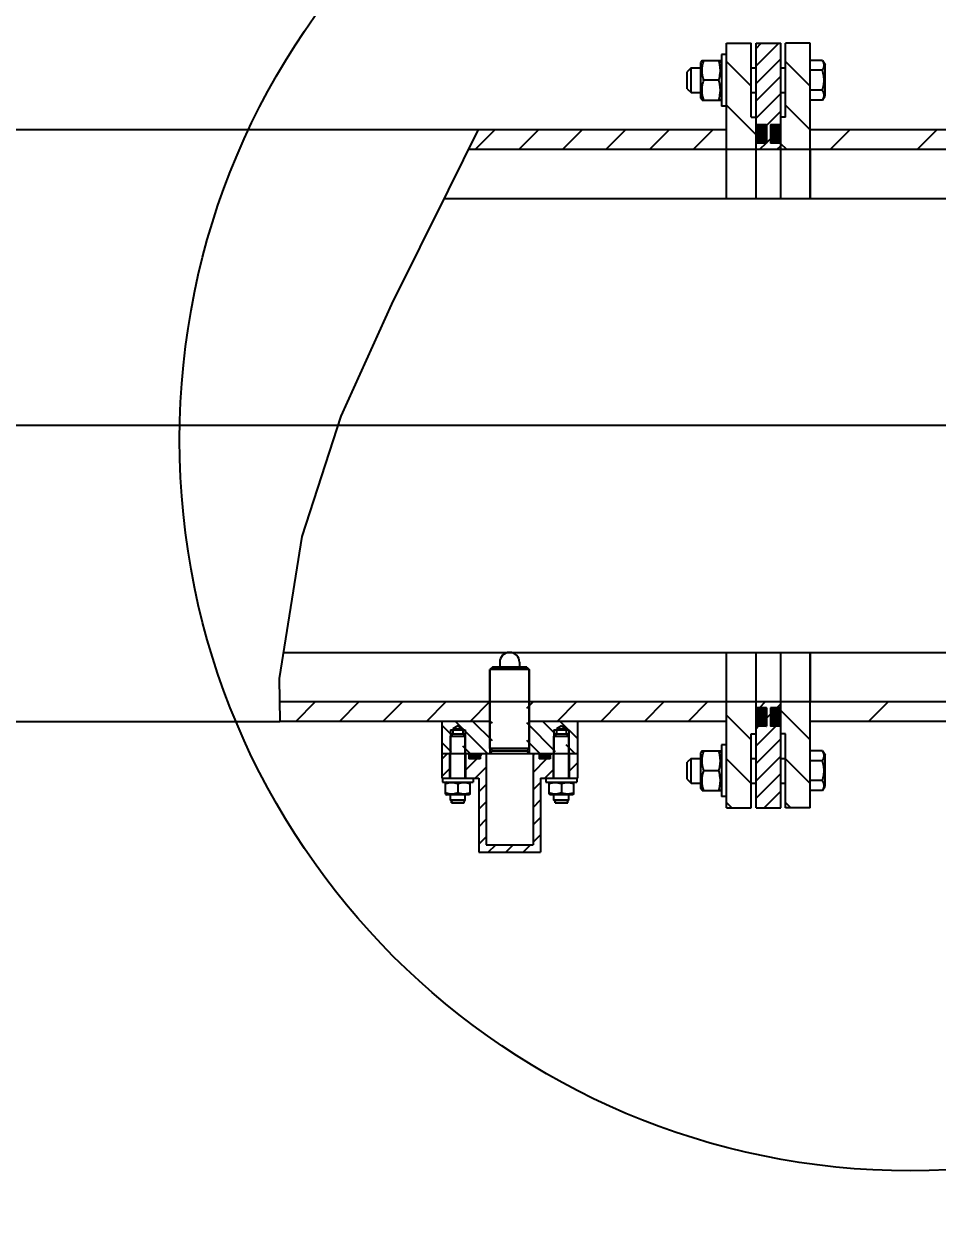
# Model space of a CAD drawing. Header units: millimetres. Extents: x 0 to 1189, y 0 to 841.
# Drawn here: x 174.16 to 188.99, y 686.15 to 705.7 of the extents above; entities that cross this region are included whole.
import ezdxf

# ---------------------------------------------------------------- set-up
doc = ezdxf.new("R2010")
doc.units = ezdxf.units.MM
doc.header["$LTSCALE"] = 65.395
doc.linetypes.add('CENTER', pattern=[0.6, 0.375, -0.075, 0.075, -0.075])
doc.layers.get('0').update_dxf_attribs({"linetype": 'CONTINUOUS'})
for name, color, linetype in [('ALL_AXIS', 7, 'CONTINUOUS'), ('ALL_CHAMFER', 7, 'CONTINUOUS'), ('ALL_DIMENSIONS', 7, 'CONTINUOUS'), ('ALL_ROUND', 7, 'CONTINUOUS')]:
    doc.layers.add(name, color=color, linetype=linetype)
doc.styles.get("Standard").update_dxf_attribs({"font": 'txt', "width": 0.7})
doc.dimstyles.new('DIMSTYLE_2', dxfattribs={"dimtxt": 3.5, "dimasz": 3, "dimexe": 0.18, "dimexo": 0.0625, "dimgap": 0.09, "dimtad": 1, "dimlfac": 25, "dimdsep": 46, "dimtxsty": 'STANDARD', "dimblk": '_FILLED', "dimblk1": '_FILLED', "dimblk2": '_FILLED', "dimcen": 0.09, "dimadec": 0, "dimazin": 0, "dimtp": 2, "dimtm": 2, "dimtfac": 1, "dimtofl": 0, "dimtmove": 0, "dimatfit": 3, "dimldrblk": '_FILLED', "dimfxl": 1, "dimtolj": 1, "dimarcsym": 0})

# ---------------------------------------------------------------- blocks, each defined once
blk = doc.blocks.new('_FILLED')
at = {"color": 0, "linetype": 'BYBLOCK'}
blk.add_solid([(0, 0), (-1, 0.1667), (-1, -0.1667)], dxfattribs=at)
blk = doc.blocks.new('*D1')
at = {"layer": 'ALL_DIMENSIONS', "color": 2, "linetype": 'CONTINUOUS'}
for p, q in [((111.762, 705.039), (111.762, 735.427)), ((976.89, 705.039), (976.89, 735.427)), ((111.762, 733.427), (544.326, 733.427)), ((976.89, 733.427), (544.326, 733.427))]:
    blk.add_line(p, q, dxfattribs=at)
at = {"layer": 'ALL_DIMENSIONS', "color": 2, "linetype": 'CONTINUOUS', "xscale": 3, "yscale": 3, "zscale": 3, "rotation": 180}
blk.add_blockref('_FILLED', (111.762, 733.427), dxfattribs=at)
at = {"layer": 'ALL_DIMENSIONS', "color": 2, "linetype": 'CONTINUOUS', "xscale": 3, "yscale": 3, "zscale": 3}
blk.add_blockref('_FILLED', (976.89, 733.427), dxfattribs=at)
blk = doc.blocks.new('*D3')
at = {"layer": 'ALL_DIMENSIONS', "color": 2, "linetype": 'CONTINUOUS'}
for p, q in [((132.402, 666.841), (132.402, 725.427)), ((292.402, 694.115), (292.402, 725.427)), ((132.402, 723.427), (212.402, 723.427)), ((292.402, 723.427), (212.402, 723.427))]:
    blk.add_line(p, q, dxfattribs=at)
at = {"layer": 'ALL_DIMENSIONS', "color": 2, "linetype": 'CONTINUOUS', "xscale": 3, "yscale": 3, "zscale": 3, "rotation": 180}
blk.add_blockref('_FILLED', (132.402, 723.427), dxfattribs=at)
at = {"layer": 'ALL_DIMENSIONS', "color": 2, "linetype": 'CONTINUOUS', "xscale": 3, "yscale": 3, "zscale": 3}
blk.add_blockref('_FILLED', (292.402, 723.427), dxfattribs=at)
blk = doc.blocks.new('*D4')
at = {"layer": 'ALL_DIMENSIONS', "color": 2, "linetype": 'CONTINUOUS'}
for p, q in [((132.402, 666.841), (132.402, 730.427)), ((452.402, 694.115), (452.402, 730.427)), ((132.402, 728.427), (292.402, 728.427)), ((452.402, 728.427), (292.402, 728.427))]:
    blk.add_line(p, q, dxfattribs=at)
at = {"layer": 'ALL_DIMENSIONS', "color": 2, "linetype": 'CONTINUOUS', "xscale": 3, "yscale": 3, "zscale": 3, "rotation": 180}
blk.add_blockref('_FILLED', (132.402, 728.427), dxfattribs=at)
at = {"layer": 'ALL_DIMENSIONS', "color": 2, "linetype": 'CONTINUOUS', "xscale": 3, "yscale": 3, "zscale": 3}
blk.add_blockref('_FILLED', (452.402, 728.427), dxfattribs=at)

msp = doc.modelspace()

# ---------------------------------------------------------------- linework, layer by layer
at = {"color": 7, "linetype": 'CONTINUOUS'}
for p, q in [((185.56175857, 702.86712965), (185.56175857, 705.38712965)), ((185.56175857, 705.38712965), (185.96175857, 705.38712965)), ((185.96175857, 704.18712965), (185.96175857, 705.38712965)), ((186.04175857, 703.66712965), (186.04175857, 705.38712965)), ((186.04175857, 705.38712965), (186.44175857, 705.38712965)), ((186.44175857, 702.86712965), (186.44175857, 705.38712965)), ((186.52175857, 704.18712965), (186.52175857, 705.38712965)), ((186.92175857, 705.38712965), (186.52175857, 705.38712965)), ((186.92175857, 702.86712965), (186.92175857, 705.38712965)), ((185.16423544, 705.10713253), (185.14575857, 705.07512965)), ((185.14575857, 704.49913187), (185.14575857, 705.07512744)), ((185.16423378, 705.10712965), (185.46328337, 705.10712965)), ((185.48175857, 705.07512965), (185.46328337, 705.10712965)), ((187.12058418, 705.1104458), (186.92175857, 705.1104458)), ((187.12058418, 705.1104458), (187.16175857, 705.03912965)), ((184.92175857, 704.65112965), (184.92175857, 704.92312965)), ((185.43470212, 704.78712965), (185.19281503, 704.78712965)), ((187.12058418, 704.94878773), (186.92175857, 704.94878773)), ((187.12058418, 704.62547158), (186.92175857, 704.62547158)), ((185.16423544, 704.46712678), (185.14575857, 704.49912965)), ((185.16423378, 704.46712965), (185.46328337, 704.46712965)), ((185.48175857, 704.49912965), (185.46328337, 704.46712965)), ((187.12058418, 704.4638135), (186.92175857, 704.4638135)), ((187.12058418, 704.4638135), (187.16175857, 704.53512965)), ((185.96175857, 704.18712965), (186.04175857, 704.18712965)), ((186.20975857, 704.06712965), (186.04175857, 704.06712965)), ((186.20975857, 704.06712965), (186.20975857, 703.76712965)), ((186.27375857, 704.06712965), (186.27375857, 703.76712965)), ((186.44175857, 704.06712965), (186.27375857, 704.06712965)), ((186.52175857, 704.18712965), (186.44175857, 704.18712965)), ((154.29582905, 703.98712965), (185.56175857, 703.98712965)), ((181.53098439, 703.98712965), (181.04585862, 703.00592031)), ((186.92175857, 703.98712965), (230.50768936, 703.98712965)), ((181.37277122, 703.66712965), (191.82730231, 703.66712965)), ((186.20975857, 703.76712965), (186.04175857, 703.76712965)), ((186.04175857, 702.86712965), (186.04175857, 703.66404557)), ((186.44175857, 703.76712965), (186.27375857, 703.76712965)), ((181.04585862, 703.00592031), (180.12719743, 701.15586954)), ((180.97694073, 702.86712965), (197.4768008, 702.86712965)), ((180.12719743, 701.15586954), (179.30417439, 699.33753621)), ((179.30417439, 699.33753621), (178.66917833, 697.38831236)), ((178.66917833, 697.38831236), (178.3006693, 695.08234069)), ((178.3685533, 695.50712965), (197.44586697, 695.50712965)), ((185.56175857, 692.98712965), (185.56175857, 695.50712965)), ((186.04175857, 694.71021374), (186.04175857, 695.50712965)), ((186.44175857, 692.98712965), (186.44175857, 695.50712965)), ((186.92175857, 692.98712965), (186.92175857, 695.50712965)), ((181.76175857, 695.26712965), (182.32175857, 695.26712965)), ((178.3006693, 695.08234069), (178.3132141, 694.38712965)), ((178.30743983, 694.70712965), (197.74378403, 694.70712965)), ((186.04175857, 692.98712965), (186.04175857, 694.70712965)), ((186.20975857, 694.60712965), (186.04175857, 694.60712965)), ((186.20975857, 694.60712965), (186.20975857, 694.30712965)), ((186.27375857, 694.60712965), (186.27375857, 694.30712965)), ((186.44175857, 694.60712965), (186.27375857, 694.60712965)), ((181.72175857, 694.38712965), (178.3132141, 694.38712965)), ((180.94175857, 694.38712965), (180.94175857, 693.46712965)), ((181.08175857, 694.25112965), (181.32175857, 694.25112965)), ((181.20175857, 694.3151985), (181.12175857, 694.26712965)), ((181.12175857, 694.26712965), (181.12175857, 694.18712965)), ((181.12175857, 694.26712965), (181.28175857, 694.26712965)), ((181.20175857, 694.3151985), (181.28175857, 694.26712965)), ((181.28175857, 694.26712965), (181.28175857, 694.18712965)), ((185.56175857, 694.38712965), (182.36175857, 694.38712965)), ((182.76175857, 694.25112965), (183.00175857, 694.25112965)), ((182.88175857, 694.3151985), (182.80175857, 694.26712965)), ((182.80175857, 694.26712965), (182.80175857, 694.18712965)), ((182.80175857, 694.26712965), (182.96175857, 694.26712965)), ((182.88175857, 694.3151985), (182.96175857, 694.26712965)), ((182.96175857, 694.26712965), (182.96175857, 694.18712965)), ((183.14175857, 694.38712965), (183.14175857, 693.46712965)), ((186.20975857, 694.30712965), (186.04175857, 694.30712965)), ((186.44175857, 694.30712965), (186.27375857, 694.30712965)), ((194.68175857, 694.38712965), (186.92175857, 694.38712965)), ((181.09907908, 694.18712965), (181.30443807, 694.18712965)), ((182.77907908, 694.18712965), (182.98443807, 694.18712965)), ((185.96175857, 692.98712965), (185.96175857, 694.18712965)), ((185.96175857, 694.18712965), (186.04175857, 694.18712965)), ((186.52175857, 694.18712965), (186.44175857, 694.18712965)), ((186.52175857, 692.98712965), (186.52175857, 694.18712965)), ((180.94175857, 693.86712965), (183.14175857, 693.86712965)), ((181.07175857, 693.46712965), (181.07175857, 693.86712965)), ((181.33175857, 693.46712965), (181.33175857, 693.86712965)), ((181.38175857, 693.86712965), (181.38175857, 693.77912965)), ((181.56175857, 693.86712965), (181.56175857, 693.77912965)), ((181.66175857, 693.86712965), (181.66175857, 692.38712965)), ((181.76175857, 693.90712965), (181.72175857, 693.86712965)), ((181.76175857, 693.90712965), (182.32175857, 693.90712965)), ((182.32175857, 693.90712965), (182.36175857, 693.86712965)), ((182.42175857, 693.86712965), (182.42175857, 692.38712965)), ((182.52175857, 693.86712965), (182.52175857, 693.77912965)), ((182.70175857, 693.86712965), (182.70175857, 693.77912965)), ((182.75175857, 693.46712965), (182.75175857, 693.86712965)), ((183.01175857, 693.46712965), (183.01175857, 693.86712965)), ((185.16423544, 693.90713253), (185.14575857, 693.87512965)), ((185.14575857, 693.29913187), (185.14575857, 693.87512744)), ((185.16423378, 693.90712965), (185.46328337, 693.90712965)), ((185.48175857, 693.87512965), (185.46328337, 693.90712965)), ((187.12058418, 693.9104458), (186.92175857, 693.9104458)), ((187.12058418, 693.9104458), (187.16175857, 693.83912965)), ((181.56175857, 693.77912965), (181.38175857, 693.77912965)), ((182.70175857, 693.77912965), (182.52175857, 693.77912965)), ((184.92175857, 693.45112965), (184.92175857, 693.72312965)), ((187.12058418, 693.74878773), (186.92175857, 693.74878773)), ((180.94175857, 693.46712965), (180.95175857, 693.46712965)), ((181.45175857, 693.46712965), (181.54175857, 693.46712965)), ((181.54175857, 693.46712965), (181.54175857, 692.26712965)), ((182.54175857, 693.46712965), (182.54175857, 692.26712965)), ((182.54175857, 693.46712965), (182.63175857, 693.46712965)), ((183.13175857, 693.46712965), (183.14175857, 693.46712965)), ((185.43470212, 693.58712965), (185.19281503, 693.58712965)), ((181.02175857, 693.40312965), (181.00175857, 693.39158265)), ((181.00175857, 693.20667666), (181.00175857, 693.39158265)), ((181.20175857, 693.37371937), (181.20175857, 693.22453994)), ((181.38175857, 693.40312965), (181.40175857, 693.39158265)), ((181.40175857, 693.20667666), (181.40175857, 693.39158265)), ((182.70175857, 693.40312965), (182.68175857, 693.39158265)), ((182.68175857, 693.20667666), (182.68175857, 693.39158265)), ((182.88175857, 693.37371937), (182.88175857, 693.22453994)), ((183.06175857, 693.40312965), (183.08175857, 693.39158265)), ((183.08175857, 693.20667666), (183.08175857, 693.39158265)), ((185.16423544, 693.26712678), (185.14575857, 693.29912965)), ((185.16423378, 693.26712965), (185.46328337, 693.26712965)), ((185.48175857, 693.29912965), (185.46328337, 693.26712965)), ((187.12058418, 693.42547158), (186.92175857, 693.42547158)), ((187.12058418, 693.2638135), (186.92175857, 693.2638135)), ((187.12058418, 693.2638135), (187.16175857, 693.33512965)), ((181.00175677, 693.2066777), (181.02175857, 693.19512965)), ((181.38175719, 693.19512965), (181.02175996, 693.19512965)), ((181.09907908, 693.06712965), (181.30443807, 693.06712965)), ((181.40176038, 693.2066777), (181.38175857, 693.19512965)), ((182.68175677, 693.2066777), (182.70175857, 693.19512965)), ((183.06175719, 693.19512965), (182.70175996, 693.19512965)), ((182.77907908, 693.06712965), (182.98443807, 693.06712965)), ((183.08176038, 693.2066777), (183.06175857, 693.19512965)), ((185.56175857, 692.98712965), (185.96175857, 692.98712965)), ((186.04175857, 692.98712965), (186.44175857, 692.98712965)), ((186.92175857, 692.98712965), (186.52175857, 692.98712965)), ((181.66175857, 692.38712965), (182.42175857, 692.38712965)), ((181.54175857, 692.26712965), (182.54175857, 692.26712965))]:
    msp.add_line(p, q, dxfattribs=at)
at = {"color": 2, "linetype": 'CONTINUOUS'}
for p, q in [((186.04175857, 705.30225171), (186.12663651, 705.38712965)), ((186.04175857, 705.019409), (186.40947923, 705.38712965)), ((185.96175857, 704.69282287), (185.56175857, 705.09282287)), ((186.04175857, 704.73656629), (186.44175857, 705.13656629)), ((186.92175857, 704.69282287), (186.52175857, 705.09282287)), ((186.04175857, 704.45372358), (186.44175857, 704.85372358)), ((186.04175857, 704.17088086), (186.44175857, 704.57088086)), ((186.18027532, 703.76712965), (185.56175857, 704.38571609)), ((186.20975857, 704.05603815), (186.44175857, 704.28803815)), ((186.92175857, 703.98571609), (186.52175857, 704.38571609)), ((186.04175857, 704.05698086), (186.05190737, 704.06712965)), ((186.04175857, 704.04283873), (186.0660495, 704.06712965)), ((186.04175857, 704.02869659), (186.08019164, 704.06712965)), ((186.04175857, 704.01455445), (186.09433377, 704.06712965)), ((186.04175857, 704.00041232), (186.10847591, 704.06712965)), ((186.04175857, 703.98627018), (186.12261804, 704.06712965)), ((186.04175857, 703.97212805), (186.13676018, 704.06712965)), ((186.04175857, 703.95798591), (186.15090232, 704.06712965)), ((186.04175857, 703.94384378), (186.16504445, 704.06712965)), ((186.04175857, 703.92970164), (186.17918659, 704.06712965)), ((186.04175857, 703.9155595), (186.19332872, 704.06712965)), ((186.04175857, 703.90141737), (186.20747086, 704.06712965)), ((186.20975857, 703.89320989), (186.04175857, 704.06120989)), ((186.04175857, 703.88727523), (186.20975857, 704.05527523)), ((186.20975857, 703.87906775), (186.04175857, 704.04706775)), ((186.04175857, 703.8731331), (186.20975857, 704.0411331)), ((186.20975857, 703.86492562), (186.04175857, 704.03292562)), ((186.04175857, 703.85899096), (186.20975857, 704.02699096)), ((186.20975857, 703.85078348), (186.04175857, 704.01878348)), ((186.04175857, 703.84484883), (186.20975857, 704.01284883)), ((186.20975857, 703.83664135), (186.04175857, 704.00464135)), ((186.04175857, 703.83070669), (186.20975857, 703.99870669)), ((186.20975857, 703.90735203), (186.04998095, 704.06712965)), ((186.20975857, 703.92149416), (186.06412308, 704.06712965)), ((186.20975857, 703.9356363), (186.07826522, 704.06712965)), ((186.20975857, 703.94977843), (186.09240735, 704.06712965)), ((186.20975857, 703.96392057), (186.10654949, 704.06712965)), ((186.20975857, 703.9780627), (186.12069162, 704.06712965)), ((186.20975857, 703.99220484), (186.13483376, 704.06712965)), ((186.20975857, 704.00634697), (186.1489759, 704.06712965)), ((186.20975857, 704.02048911), (186.16311803, 704.06712965)), ((186.20975857, 704.03463125), (186.17726017, 704.06712965)), ((186.20975857, 704.04877338), (186.1914023, 704.06712965)), ((186.20975857, 704.06291552), (186.20554444, 704.06712965)), ((186.27375857, 704.05698086), (186.28390737, 704.06712965)), ((186.27375857, 704.04283873), (186.2980495, 704.06712965)), ((186.27375857, 704.02869659), (186.31219164, 704.06712965)), ((186.27375857, 704.01455445), (186.32633377, 704.06712965)), ((186.27375857, 704.00041232), (186.34047591, 704.06712965)), ((186.27375857, 703.98627018), (186.35461804, 704.06712965)), ((186.27375857, 703.97212805), (186.36876018, 704.06712965)), ((186.27375857, 703.95798591), (186.38290232, 704.06712965)), ((186.27375857, 703.94384378), (186.39704445, 704.06712965)), ((186.27375857, 703.92970164), (186.41118659, 704.06712965)), ((186.27375857, 703.9155595), (186.42532872, 704.06712965)), ((186.27375857, 703.90141737), (186.43947086, 704.06712965)), ((186.44175857, 703.89320989), (186.27375857, 704.06120989)), ((186.27375857, 703.88727523), (186.44175857, 704.05527523)), ((186.44175857, 703.87906775), (186.27375857, 704.04706775)), ((186.27375857, 703.8731331), (186.44175857, 704.0411331)), ((186.44175857, 703.86492562), (186.27375857, 704.03292562)), ((186.27375857, 703.85899096), (186.44175857, 704.02699096)), ((186.44175857, 703.85078348), (186.27375857, 704.01878348)), ((186.27375857, 703.84484883), (186.44175857, 704.01284883)), ((186.44175857, 703.83664135), (186.27375857, 704.00464135)), ((186.27375857, 703.83070669), (186.44175857, 703.99870669)), ((186.44175857, 703.90735203), (186.28198095, 704.06712965)), ((186.44175857, 703.92149416), (186.29612308, 704.06712965)), ((186.44175857, 703.9356363), (186.31026522, 704.06712965)), ((186.44175857, 703.94977843), (186.32440735, 704.06712965)), ((186.44175857, 703.96392057), (186.33854949, 704.06712965)), ((186.44175857, 703.9780627), (186.35269162, 704.06712965)), ((186.44175857, 703.99220484), (186.36683376, 704.06712965)), ((186.44175857, 704.00634697), (186.3809759, 704.06712965)), ((186.44175857, 704.02048911), (186.39511803, 704.06712965)), ((186.44175857, 704.03463125), (186.40926017, 704.06712965)), ((186.44175857, 704.04877338), (186.4234023, 704.06712965)), ((186.44175857, 704.06291552), (186.43754444, 704.06712965)), ((181.48900973, 703.66712965), (181.80900973, 703.98712965)), ((182.19611651, 703.66712965), (182.51611651, 703.98712965)), ((182.90322329, 703.66712965), (183.22322329, 703.98712965)), ((183.61033008, 703.66712965), (183.93033008, 703.98712965)), ((184.31743686, 703.66712965), (184.63743686, 703.98712965)), ((185.02454364, 703.66712965), (185.34454364, 703.98712965)), ((186.20975857, 703.82249921), (186.04175857, 703.99049921)), ((186.04175857, 703.81656456), (186.20975857, 703.98456456)), ((186.20975857, 703.80835708), (186.04175857, 703.97635708)), ((186.04175857, 703.80242242), (186.20975857, 703.97042242)), ((186.20975857, 703.79421494), (186.04175857, 703.96221494)), ((186.04175857, 703.78828028), (186.20975857, 703.95628028)), ((186.20975857, 703.78007281), (186.04175857, 703.94807281)), ((186.04175857, 703.77413815), (186.20975857, 703.94213815)), ((186.20855959, 703.76712965), (186.04175857, 703.93393067)), ((186.19441745, 703.76712965), (186.04175857, 703.91978853)), ((186.16613318, 703.76712965), (186.04175857, 703.89150426)), ((186.15199105, 703.76712965), (186.04175857, 703.87736213)), ((186.13784891, 703.76712965), (186.04175857, 703.86321999)), ((186.12370678, 703.76712965), (186.04175857, 703.84907786)), ((186.10956464, 703.76712965), (186.04175857, 703.83493572)), ((186.09542251, 703.76712965), (186.04175857, 703.82079358)), ((186.08128037, 703.76712965), (186.04175857, 703.80665145)), ((186.04889221, 703.76712965), (186.20975857, 703.92799601)), ((186.06303435, 703.76712965), (186.20975857, 703.91385388)), ((186.07717649, 703.76712965), (186.20975857, 703.89971174)), ((186.09131862, 703.76712965), (186.20975857, 703.88556961)), ((186.10546076, 703.76712965), (186.20975857, 703.87142747)), ((186.11960289, 703.76712965), (186.20975857, 703.85728533)), ((186.13374503, 703.76712965), (186.20975857, 703.8431432)), ((186.14788716, 703.76712965), (186.20975857, 703.82900106)), ((186.1620293, 703.76712965), (186.20975857, 703.81485893)), ((186.20975857, 703.77319544), (186.27375857, 703.83719544)), ((186.44175857, 703.82249921), (186.27375857, 703.99049921)), ((186.27375857, 703.81656456), (186.44175857, 703.98456456)), ((186.44175857, 703.80835708), (186.27375857, 703.97635708)), ((186.27375857, 703.80242242), (186.44175857, 703.97042242)), ((186.44175857, 703.79421494), (186.27375857, 703.96221494)), ((186.27375857, 703.78828028), (186.44175857, 703.95628028)), ((186.44175857, 703.78007281), (186.27375857, 703.94807281)), ((186.27375857, 703.77413815), (186.44175857, 703.94213815)), ((186.44055959, 703.76712965), (186.27375857, 703.93393067)), ((186.42641745, 703.76712965), (186.27375857, 703.91978853)), ((186.41227532, 703.76712965), (186.27375857, 703.9056464)), ((186.39813318, 703.76712965), (186.27375857, 703.89150426)), ((186.38399105, 703.76712965), (186.27375857, 703.87736213)), ((186.36984891, 703.76712965), (186.27375857, 703.86321999)), ((186.35570678, 703.76712965), (186.27375857, 703.84907786)), ((186.34156464, 703.76712965), (186.27375857, 703.83493572)), ((186.32742251, 703.76712965), (186.27375857, 703.82079358)), ((186.31328037, 703.76712965), (186.27375857, 703.80665145)), ((186.28089221, 703.76712965), (186.44175857, 703.92799601)), ((186.29503435, 703.76712965), (186.44175857, 703.91385388)), ((186.30917649, 703.76712965), (186.44175857, 703.89971174)), ((186.32331862, 703.76712965), (186.44175857, 703.88556961)), ((186.33746076, 703.76712965), (186.44175857, 703.87142747)), ((186.35160289, 703.76712965), (186.44175857, 703.85728533)), ((186.36574503, 703.76712965), (186.44175857, 703.8431432)), ((186.37988716, 703.76712965), (186.44175857, 703.82900106)), ((186.3940293, 703.76712965), (186.44175857, 703.81485893)), ((187.24875771, 703.66712965), (187.56875771, 703.98712965)), ((188.66297127, 703.66712965), (188.98297127, 703.98712965)), ((185.57323823, 703.66712965), (185.56175857, 703.67860931)), ((186.06713823, 703.76712965), (186.04175857, 703.79250931)), ((186.0529961, 703.76712965), (186.04175857, 703.77836718)), ((186.10369279, 703.66712965), (186.20369279, 703.76712965)), ((186.17617143, 703.76712965), (186.20975857, 703.80071679)), ((186.19031357, 703.76712965), (186.20975857, 703.78657466)), ((186.20445571, 703.76712965), (186.20975857, 703.77243252)), ((186.29913823, 703.76712965), (186.27375857, 703.79250931)), ((186.2849961, 703.76712965), (186.27375857, 703.77836718)), ((186.3865355, 703.66712965), (186.44175857, 703.72235273)), ((186.40817144, 703.76712965), (186.44175857, 703.80071679)), ((186.42231357, 703.76712965), (186.44175857, 703.78657466)), ((186.43645571, 703.76712965), (186.44175857, 703.77243252)), ((186.53323823, 703.66712965), (186.44175857, 703.75860931)), ((178.57297076, 694.38712965), (178.89297076, 694.70712965)), ((179.28007754, 694.38712965), (179.60007754, 694.70712965)), ((179.98718432, 694.38712965), (180.30718432, 694.70712965)), ((180.69429111, 694.38712965), (181.01429111, 694.70712965)), ((181.40139789, 694.38712965), (181.72139789, 694.70712965)), ((181.72175857, 694.70712965), (181.72175857, 693.86712965)), ((182.32175857, 694.60038356), (182.42850467, 694.70712965)), ((182.36175857, 694.70712965), (182.36175857, 693.86712965)), ((182.81561145, 694.38712965), (183.13561145, 694.70712965)), ((183.52271823, 694.38712965), (183.84271823, 694.70712965)), ((184.22982501, 694.38712965), (184.54982501, 694.70712965)), ((184.93693179, 694.38712965), (185.25693179, 694.70712965)), ((186.09465959, 694.60712965), (186.19465959, 694.70712965)), ((186.3775023, 694.60712965), (186.44175857, 694.67138593)), ((187.86825264, 694.38712965), (188.18825264, 694.70712965)), ((185.96175857, 694.08622115), (185.56175857, 694.48622115)), ((186.04175857, 694.59589213), (186.0529961, 694.60712965)), ((186.04175857, 694.58174999), (186.06713823, 694.60712965)), ((186.04175857, 694.56760786), (186.08128037, 694.60712965)), ((186.04175857, 694.55346572), (186.09542251, 694.60712965)), ((186.04175857, 694.53932359), (186.10956464, 694.60712965)), ((186.04175857, 694.52518145), (186.12370678, 694.60712965)), ((186.04175857, 694.51103931), (186.13784891, 694.60712965)), ((186.04175857, 694.49689718), (186.15199105, 694.60712965)), ((186.04175857, 694.48275504), (186.16613318, 694.60712965)), ((186.04175857, 694.46861291), (186.18027532, 694.60712965)), ((186.04175857, 694.45447077), (186.19441745, 694.60712965)), ((186.04175857, 694.44032864), (186.20855959, 694.60712965)), ((186.20975857, 694.43212116), (186.04175857, 694.60012116)), ((186.04175857, 694.4261865), (186.20975857, 694.5941865)), ((186.20975857, 694.41797902), (186.04175857, 694.58597902)), ((186.04175857, 694.41204437), (186.20975857, 694.58004437)), ((186.20975857, 694.40383689), (186.04175857, 694.57183689)), ((186.04175857, 694.39790223), (186.20975857, 694.56590223)), ((186.20975857, 694.38969475), (186.04175857, 694.55769475)), ((186.04175857, 694.38376009), (186.20975857, 694.55176009)), ((186.20975857, 694.37555262), (186.04175857, 694.54355262)), ((186.04175857, 694.36961796), (186.20975857, 694.53761796)), ((186.20975857, 694.36141048), (186.04175857, 694.52941048)), ((186.04175857, 694.35547582), (186.20975857, 694.52347582)), ((186.20975857, 694.34726834), (186.04175857, 694.51526834)), ((186.04175857, 694.34133369), (186.20975857, 694.50933369)), ((186.20975857, 694.33312621), (186.04175857, 694.50112621)), ((186.04175857, 694.32719155), (186.20975857, 694.49519155)), ((186.20975857, 694.31898407), (186.04175857, 694.48698407)), ((186.04175857, 694.31304942), (186.20975857, 694.48104942)), ((186.20747086, 694.30712965), (186.04175857, 694.47284194)), ((186.19332872, 694.30712965), (186.04175857, 694.4586998)), ((186.17918659, 694.30712965), (186.04175857, 694.44455767)), ((186.16504445, 694.30712965), (186.04175857, 694.43041553)), ((186.20975857, 694.44626329), (186.04889221, 694.60712965)), ((186.04998095, 694.30712965), (186.20975857, 694.46690728)), ((186.20975857, 694.46040543), (186.06303435, 694.60712965)), ((186.06412308, 694.30712965), (186.20975857, 694.45276514)), ((186.20975857, 694.47454756), (186.07717649, 694.60712965)), ((186.07826522, 694.30712965), (186.20975857, 694.43862301)), ((186.20975857, 694.4886897), (186.09131862, 694.60712965)), ((186.09240735, 694.30712965), (186.20975857, 694.42448087)), ((186.20975857, 694.50283184), (186.10546076, 694.60712965)), ((186.20975857, 694.51697397), (186.11960289, 694.60712965)), ((186.20975857, 694.53111611), (186.13374503, 694.60712965)), ((186.20975857, 694.54525824), (186.14788716, 694.60712965)), ((186.20975857, 694.55940038), (186.1620293, 694.60712965)), ((186.20975857, 694.57354251), (186.17617143, 694.60712965)), ((186.20975857, 694.58768465), (186.19031357, 694.60712965)), ((186.20975857, 694.60182679), (186.20445571, 694.60712965)), ((186.20975857, 694.43938593), (186.27375857, 694.50338593)), ((186.27375857, 694.59589213), (186.2849961, 694.60712965)), ((186.27375857, 694.58174999), (186.29913823, 694.60712965)), ((186.27375857, 694.56760786), (186.31328037, 694.60712965)), ((186.27375857, 694.55346572), (186.32742251, 694.60712965)), ((186.27375857, 694.53932359), (186.34156464, 694.60712965)), ((186.27375857, 694.52518145), (186.35570678, 694.60712965)), ((186.27375857, 694.51103931), (186.36984891, 694.60712965)), ((186.27375857, 694.49689718), (186.38399105, 694.60712965)), ((186.27375857, 694.48275504), (186.39813318, 694.60712965)), ((186.27375857, 694.46861291), (186.41227532, 694.60712965)), ((186.27375857, 694.45447077), (186.42641745, 694.60712965)), ((186.27375857, 694.44032864), (186.44055959, 694.60712965)), ((186.44175857, 694.43212116), (186.27375857, 694.60012116)), ((186.27375857, 694.4261865), (186.44175857, 694.5941865)), ((186.44175857, 694.41797902), (186.27375857, 694.58597902)), ((186.27375857, 694.41204437), (186.44175857, 694.58004437)), ((186.44175857, 694.40383689), (186.27375857, 694.57183689)), ((186.27375857, 694.39790223), (186.44175857, 694.56590223)), ((186.44175857, 694.38969475), (186.27375857, 694.55769475)), ((186.27375857, 694.38376009), (186.44175857, 694.55176009)), ((186.44175857, 694.37555262), (186.27375857, 694.54355262)), ((186.27375857, 694.36961796), (186.44175857, 694.53761796)), ((186.44175857, 694.36141048), (186.27375857, 694.52941048)), ((186.27375857, 694.35547582), (186.44175857, 694.52347582)), ((186.44175857, 694.34726834), (186.27375857, 694.51526834)), ((186.27375857, 694.34133369), (186.44175857, 694.50933369)), ((186.44175857, 694.33312621), (186.27375857, 694.50112621)), ((186.27375857, 694.32719155), (186.44175857, 694.49519155)), ((186.44175857, 694.31898407), (186.27375857, 694.48698407)), ((186.27375857, 694.31304942), (186.44175857, 694.48104942)), ((186.43947086, 694.30712965), (186.27375857, 694.47284194)), ((186.42532872, 694.30712965), (186.27375857, 694.4586998)), ((186.41118659, 694.30712965), (186.27375857, 694.44455767)), ((186.39704445, 694.30712965), (186.27375857, 694.43041553)), ((186.44175857, 694.44626329), (186.28089221, 694.60712965)), ((186.28198095, 694.30712965), (186.44175857, 694.46690728)), ((186.44175857, 694.46040543), (186.29503435, 694.60712965)), ((186.29612308, 694.30712965), (186.44175857, 694.45276514)), ((186.44175857, 694.47454756), (186.30917649, 694.60712965)), ((186.31026522, 694.30712965), (186.44175857, 694.43862301)), ((186.44175857, 694.4886897), (186.32331862, 694.60712965)), ((186.32440735, 694.30712965), (186.44175857, 694.42448087)), ((186.44175857, 694.50283184), (186.33746076, 694.60712965)), ((186.44175857, 694.51697397), (186.35160289, 694.60712965)), ((186.44175857, 694.53111611), (186.36574503, 694.60712965)), ((186.44175857, 694.54525824), (186.37988716, 694.60712965)), ((186.44175857, 694.55940038), (186.3940293, 694.60712965)), ((186.44175857, 694.57354251), (186.40817144, 694.60712965)), ((186.44175857, 694.58768465), (186.42231357, 694.60712965)), ((186.44175857, 694.60182679), (186.43645571, 694.60712965)), ((186.92175857, 694.08622115), (186.44175857, 694.56622115)), ((181.12175857, 694.14710795), (180.94175857, 694.32710795)), ((181.08175857, 694.25112965), (181.08175857, 693.86712965)), ((181.68457959, 693.86712965), (181.16457959, 694.38712965)), ((181.32175857, 694.25112965), (181.32175857, 693.86712965)), ((181.76175857, 694.07279338), (181.4474223, 694.38712965)), ((181.76175857, 694.35563609), (181.73026501, 694.38712965)), ((182.78885451, 693.89422558), (182.32175857, 694.36132152)), ((182.80175857, 694.16416423), (182.57879315, 694.38712965)), ((182.76175857, 694.25112965), (182.76175857, 693.86712965)), ((183.14175857, 694.10700694), (182.86163586, 694.38712965)), ((183.00175857, 694.25112965), (183.00175857, 693.86712965)), ((186.15090232, 694.30712965), (186.04175857, 694.41627339)), ((186.13676018, 694.30712965), (186.04175857, 694.40213126)), ((186.12261804, 694.30712965), (186.04175857, 694.38798912)), ((186.10847591, 694.30712965), (186.04175857, 694.37384699)), ((186.09433377, 694.30712965), (186.04175857, 694.35970485)), ((186.08019164, 694.30712965), (186.04175857, 694.34556272)), ((186.0660495, 694.30712965), (186.04175857, 694.33142058)), ((186.05190737, 694.30712965), (186.04175857, 694.31727845)), ((186.04175857, 694.27138593), (186.0775023, 694.30712965)), ((186.04175857, 693.98854322), (186.36034501, 694.30712965)), ((186.10654949, 694.30712965), (186.20975857, 694.41033874)), ((186.12069162, 694.30712965), (186.20975857, 694.3961966)), ((186.13483376, 694.30712965), (186.20975857, 694.38205447)), ((186.1489759, 694.30712965), (186.20975857, 694.36791233)), ((186.16311803, 694.30712965), (186.20975857, 694.3537702)), ((186.17726017, 694.30712965), (186.20975857, 694.33962806)), ((186.1914023, 694.30712965), (186.20975857, 694.32548592)), ((186.20554444, 694.30712965), (186.20975857, 694.31134379)), ((186.38290232, 694.30712965), (186.27375857, 694.41627339)), ((186.36876018, 694.30712965), (186.27375857, 694.40213126)), ((186.35461804, 694.30712965), (186.27375857, 694.38798912)), ((186.34047591, 694.30712965), (186.27375857, 694.37384699)), ((186.32633377, 694.30712965), (186.27375857, 694.35970485)), ((186.31219164, 694.30712965), (186.27375857, 694.34556272)), ((186.2980495, 694.30712965), (186.27375857, 694.33142058)), ((186.28390737, 694.30712965), (186.27375857, 694.31727845)), ((186.33854949, 694.30712965), (186.44175857, 694.41033874)), ((186.35269162, 694.30712965), (186.44175857, 694.3961966)), ((186.36683376, 694.30712965), (186.44175857, 694.38205447)), ((186.3809759, 694.30712965), (186.44175857, 694.36791233)), ((186.39511803, 694.30712965), (186.44175857, 694.3537702)), ((186.40926017, 694.30712965), (186.44175857, 694.33962806)), ((186.4234023, 694.30712965), (186.44175857, 694.32548592)), ((186.43754444, 694.30712965), (186.44175857, 694.31134379)), ((181.10032637, 693.88569745), (180.94175857, 694.04426524)), ((181.09907908, 694.16445016), (181.09907908, 694.18712965)), ((181.30443807, 694.16445016), (181.30443807, 694.18712965)), ((182.53310772, 693.86712965), (182.32175857, 694.0784788)), ((182.77907908, 694.16445016), (182.77907908, 694.18712965)), ((182.98443807, 694.16445016), (182.98443807, 694.18712965)), ((186.04175857, 693.7057005), (186.44175857, 694.1057005)), ((180.94175857, 693.77519949), (181.03368874, 693.86712965)), ((181.40173687, 693.86712965), (181.28175857, 693.98710795)), ((181.38175857, 693.85779308), (181.39109515, 693.86712965)), ((181.38175857, 693.84365094), (181.40523728, 693.86712965)), ((181.38175857, 693.82950881), (181.41937942, 693.86712965)), ((181.38175857, 693.81536667), (181.43352155, 693.86712965)), ((181.38175857, 693.80122454), (181.44766369, 693.86712965)), ((181.38175857, 693.7870824), (181.46180583, 693.86712965)), ((181.46180583, 693.77912965), (181.38175857, 693.8591769)), ((181.44766369, 693.77912965), (181.38175857, 693.84503477)), ((181.38794796, 693.77912965), (181.47594796, 693.86712965)), ((181.47594796, 693.77912965), (181.38794796, 693.86712965)), ((181.4020901, 693.77912965), (181.4900901, 693.86712965)), ((181.4900901, 693.77912965), (181.4020901, 693.86712965)), ((181.41623223, 693.77912965), (181.50423223, 693.86712965)), ((181.50423223, 693.77912965), (181.41623223, 693.86712965)), ((181.43037437, 693.77912965), (181.51837437, 693.86712965)), ((181.51837437, 693.77912965), (181.43037437, 693.86712965)), ((181.4445165, 693.77912965), (181.5325165, 693.86712965)), ((181.5325165, 693.77912965), (181.4445165, 693.86712965)), ((181.45865864, 693.77912965), (181.54665864, 693.86712965)), ((181.54665864, 693.77912965), (181.45865864, 693.86712965)), ((181.47280077, 693.77912965), (181.56080077, 693.86712965)), ((181.56080077, 693.77912965), (181.47280077, 693.86712965)), ((181.56175857, 693.79231399), (181.48694291, 693.86712965)), ((181.48694291, 693.77912965), (181.56175857, 693.85394532)), ((181.56175857, 693.80645612), (181.50108505, 693.86712965)), ((181.50108505, 693.77912965), (181.56175857, 693.83980318)), ((181.56175857, 693.82059826), (181.51522718, 693.86712965)), ((181.56175857, 693.8347404), (181.52936932, 693.86712965)), ((181.56175857, 693.84888253), (181.54351145, 693.86712965)), ((181.56175857, 693.86302467), (181.55765359, 693.86712965)), ((181.56175857, 693.82951407), (181.59937416, 693.86712965)), ((182.42175857, 693.84098593), (182.4479023, 693.86712965)), ((182.52175857, 693.86642223), (182.522466, 693.86712965)), ((182.52175857, 693.85228009), (182.53660813, 693.86712965)), ((182.52175857, 693.83813796), (182.55075027, 693.86712965)), ((182.52175857, 693.82399582), (182.5648924, 693.86712965)), ((182.52175857, 693.80985369), (182.57903454, 693.86712965)), ((182.52175857, 693.79571155), (182.59317668, 693.86712965)), ((182.52175857, 693.78156942), (182.60731881, 693.86712965)), ((182.60731881, 693.77912965), (182.52175857, 693.86468989)), ((182.59317668, 693.77912965), (182.52175857, 693.85054775)), ((182.57903454, 693.77912965), (182.52175857, 693.83640562)), ((182.53346095, 693.77912965), (182.62146095, 693.86712965)), ((182.62146095, 693.77912965), (182.53346095, 693.86712965)), ((182.54760308, 693.77912965), (182.63560308, 693.86712965)), ((182.63560308, 693.77912965), (182.54760308, 693.86712965)), ((182.56174522, 693.77912965), (182.64974522, 693.86712965)), ((182.64974522, 693.77912965), (182.56174522, 693.86712965)), ((182.57588735, 693.77912965), (182.66388735, 693.86712965)), ((182.66388735, 693.77912965), (182.57588735, 693.86712965)), ((182.59002949, 693.77912965), (182.67802949, 693.86712965)), ((182.67802949, 693.77912965), (182.59002949, 693.86712965)), ((182.60417162, 693.77912965), (182.69217162, 693.86712965)), ((182.69217162, 693.77912965), (182.60417162, 693.86712965)), ((182.70175857, 693.78368484), (182.61831376, 693.86712965)), ((182.61831376, 693.77912965), (182.70175857, 693.86257447)), ((182.70175857, 693.79782697), (182.6324559, 693.86712965)), ((182.6324559, 693.77912965), (182.70175857, 693.84843233)), ((182.70175857, 693.81196911), (182.64659803, 693.86712965)), ((182.70175857, 693.82611125), (182.66074017, 693.86712965)), ((182.70175857, 693.84025338), (182.6748823, 693.86712965)), ((182.70175857, 693.85439552), (182.68902444, 693.86712965)), ((182.70175857, 693.83814322), (182.73074501, 693.86712965)), ((183.09879315, 693.86712965), (182.96175857, 694.00416423)), ((183.01175857, 693.8653005), (183.01358772, 693.86712965)), ((181.33175857, 693.59951407), (181.51137416, 693.77912965)), ((181.43352155, 693.77912965), (181.38175857, 693.83089263)), ((181.41937942, 693.77912965), (181.38175857, 693.8167505)), ((181.40523728, 693.77912965), (181.38175857, 693.80260836)), ((181.39109515, 693.77912965), (181.38175857, 693.78846623)), ((181.48221687, 693.46712965), (181.66175857, 693.64667135)), ((181.51522718, 693.77912965), (181.56175857, 693.82566105)), ((181.52936932, 693.77912965), (181.56175857, 693.81151891)), ((181.54351145, 693.77912965), (181.56175857, 693.79737677)), ((181.55765359, 693.77912965), (181.56175857, 693.78323464)), ((182.42175857, 693.55814322), (182.64274501, 693.77912965)), ((182.5648924, 693.77912965), (182.52175857, 693.82226348)), ((182.55075027, 693.77912965), (182.52175857, 693.80812135)), ((182.53660813, 693.77912965), (182.52175857, 693.79397921)), ((182.522466, 693.77912965), (182.52175857, 693.77983708)), ((182.64659803, 693.77912965), (182.70175857, 693.8342902)), ((182.66074017, 693.77912965), (182.70175857, 693.82014806)), ((182.6748823, 693.77912965), (182.70175857, 693.80600592)), ((182.68902444, 693.77912965), (182.70175857, 693.79186379)), ((183.01175857, 693.58245779), (183.14175857, 693.71245779)), ((185.96175857, 693.37911437), (185.56175857, 693.77911437)), ((186.04175857, 693.42285779), (186.44175857, 693.82285779)), ((186.92175857, 693.37911437), (186.52175857, 693.77911437)), ((180.94175857, 693.49235678), (181.07175857, 693.62235678)), ((182.61358772, 693.46712965), (182.75175857, 693.6053005)), ((186.04175857, 693.14001508), (186.44175857, 693.54001508)), ((181.54175857, 693.24382864), (181.66175857, 693.36382864)), ((182.42175857, 693.2753005), (182.54175857, 693.3953005)), ((186.17171586, 692.98712965), (186.44175857, 693.25717237)), ((181.09907908, 693.06712965), (181.09907908, 693.08980915)), ((181.30443807, 693.06712965), (181.30443807, 693.08980915)), ((181.54175857, 692.96098593), (181.66175857, 693.08098593)), ((182.42175857, 692.99245779), (182.54175857, 693.11245779)), ((182.77907908, 693.06712965), (182.77907908, 693.08980915)), ((182.98443807, 693.06712965), (182.98443807, 693.08980915)), ((185.64663651, 692.98712965), (185.56175857, 693.07200759)), ((186.60663651, 692.98712965), (186.52175857, 693.07200759)), ((181.54175857, 692.67814322), (181.66175857, 692.79814322)), ((182.42175857, 692.70961508), (182.54175857, 692.82961508)), ((181.54175857, 692.3953005), (181.66175857, 692.5153005)), ((182.42175857, 692.42677237), (182.54175857, 692.54677237)), ((181.69643044, 692.26712965), (181.81643044, 692.38712965)), ((181.97927315, 692.26712965), (182.09927315, 692.38712965)), ((182.26211586, 692.26712965), (182.38211586, 692.38712965))]:
    msp.add_line(p, q, dxfattribs=at)
at = {"color": 7, "linetype": 'CONTINUOUS'}
for points in [[(185.19281503, 704.78712965), (185.18685352, 704.80584635), (185.1815956, 704.82419646), (185.17704777, 704.8421243), (185.17319054, 704.85979689), (185.16999906, 704.87735399), (185.16749602, 704.8948217), (185.16569128, 704.91227342), (185.16459853, 704.92970709), (185.16423692, 704.94714741), (185.16460001, 704.96458753), (185.16569421, 704.98202082), (185.16750019, 704.99947129), (185.17000411, 705.01693629), (185.1731959, 705.03448913), (185.17705245, 705.05215507), (185.18159904, 705.07007555), (185.18685543, 705.08841914), (185.19281503, 705.10712965)], [(185.43470212, 704.78712965), (185.44136101, 704.80815562), (185.44713261, 704.82874726), (185.45201073, 704.84883149), (185.45601395, 704.86862757), (185.45916977, 704.88832499), (185.46144519, 704.90793994), (185.46281896, 704.92755609), (185.46328336, 704.9471604), (185.4628161, 704.96676396), (185.46143972, 704.98637792), (185.45916203, 705.00598979), (185.45600489, 705.02568157), (185.45200211, 705.04546695), (185.44712574, 705.06553829), (185.44135699, 705.08611714), (185.43470212, 705.10712965)], [(187.12058418, 704.94878773), (187.12640982, 704.95940765), (187.13145974, 704.96980971), (187.13572881, 704.97995768), (187.13923244, 704.98996026), (187.14199369, 704.99991106), (187.1439844, 705.00981909), (187.14518639, 705.01972602), (187.14559277, 705.0296275), (187.14518434, 705.03953121), (187.14397981, 705.04944283), (187.14198547, 705.05935666), (187.1392194, 705.06931467), (187.13570654, 705.07933092), (187.13143266, 705.08948349), (187.12639114, 705.09986546), (187.12058418, 705.1104458)], [(185.19281503, 704.46712965), (185.18742615, 704.48396826), (185.18260515, 704.50050793), (185.17835689, 704.51670973), (185.17466682, 704.53269041), (185.17151766, 704.54854246), (185.16892252, 704.56429968), (185.16688434, 704.58002488), (185.16541638, 704.59572362), (185.16453214, 704.61142432), (185.16423378, 704.62712116), (185.16453143, 704.64281676), (185.16541477, 704.65851427), (185.16688134, 704.67420795), (185.16891774, 704.68992719), (185.17151075, 704.70567883), (185.17465736, 704.7215249), (185.17834281, 704.73749418), (185.18258906, 704.75369329), (185.18741526, 704.77025297), (185.19281503, 704.78712965)], [(185.43470212, 704.46712965), (185.44136101, 704.48815562), (185.44713261, 704.50874726), (185.45201073, 704.52883149), (185.45601395, 704.54862757), (185.45916977, 704.56832499), (185.46144519, 704.58793994), (185.46281896, 704.60755609), (185.46328336, 704.6271604), (185.4628161, 704.64676396), (185.46143972, 704.66637792), (185.45916203, 704.68598979), (185.45600489, 704.70568157), (185.45200211, 704.72546695), (185.44712574, 704.74553829), (185.44135699, 704.76611714), (185.43470212, 704.78712965)], [(187.12058418, 704.62547158), (187.12717898, 704.6496924), (187.13276393, 704.67338851), (187.13733532, 704.69646298), (187.14090427, 704.71920656), (187.1434929, 704.74187945), (187.14506456, 704.76447629), (187.14558637, 704.78708057), (187.14506907, 704.80968589), (187.1435018, 704.83228464), (187.14091635, 704.85496392), (187.1373483, 704.87772263), (187.13277544, 704.90081783), (187.1271861, 704.92453828), (187.12058418, 704.94878773)], [(187.12058418, 704.4638135), (187.12639207, 704.47439645), (187.13143316, 704.48477691), (187.13570453, 704.49492248), (187.13921491, 704.50493039), (187.14198072, 704.51488312), (187.14397592, 704.52479248), (187.14518203, 704.53469946), (187.14559276, 704.54459893), (187.14518941, 704.55449671), (187.14399074, 704.56440095), (187.14200358, 704.57430739), (187.13924501, 704.58425906), (187.13574228, 704.59426661), (187.13147181, 704.60442297), (187.1264173, 704.61483669), (187.12058418, 704.62547158)], [(185.19281503, 693.58712965), (185.18685352, 693.60584635), (185.1815956, 693.62419646), (185.17704777, 693.6421243), (185.17319054, 693.65979689), (185.16999906, 693.67735399), (185.16749602, 693.6948217), (185.16569128, 693.71227342), (185.16459853, 693.72970709), (185.16423692, 693.74714741), (185.16460001, 693.76458753), (185.16569421, 693.78202082), (185.16750019, 693.79947129), (185.17000411, 693.81693629), (185.1731959, 693.83448913), (185.17705245, 693.85215508), (185.18159904, 693.87007555), (185.18685543, 693.88841914), (185.19281503, 693.90712965)], [(185.43470212, 693.58712965), (185.44136101, 693.60815562), (185.44713261, 693.62874726), (185.45201073, 693.64883149), (185.45601395, 693.66862757), (185.45916977, 693.68832499), (185.46144519, 693.70793994), (185.46281896, 693.72755609), (185.46328336, 693.7471604), (185.4628161, 693.76676396), (185.46143972, 693.78637792), (185.45916203, 693.80598979), (185.45600489, 693.82568157), (185.45200211, 693.84546695), (185.44712574, 693.86553829), (185.44135699, 693.88611714), (185.43470212, 693.90712965)], [(187.12058418, 693.74878773), (187.12640982, 693.75940765), (187.13145974, 693.76980971), (187.13572881, 693.77995768), (187.13923244, 693.78996026), (187.14199369, 693.79991106), (187.1439844, 693.80981909), (187.14518639, 693.81972602), (187.14559277, 693.8296275), (187.14518434, 693.83953121), (187.14397981, 693.84944283), (187.14198547, 693.85935666), (187.1392194, 693.86931467), (187.13570654, 693.87933092), (187.13143266, 693.88948349), (187.12639114, 693.89986546), (187.12058418, 693.9104458)], [(187.12058418, 693.42547158), (187.12717898, 693.4496924), (187.13276393, 693.47338851), (187.13733532, 693.49646298), (187.14090427, 693.51920656), (187.1434929, 693.54187945), (187.14506456, 693.56447628), (187.14558637, 693.58708057), (187.14506907, 693.60968589), (187.1435018, 693.63228464), (187.14091635, 693.65496392), (187.1373483, 693.67772263), (187.13277544, 693.70081783), (187.1271861, 693.72453828), (187.12058418, 693.74878773)], [(185.19281503, 693.26712965), (185.18742615, 693.28396826), (185.18260515, 693.30050793), (185.17835689, 693.31670973), (185.17466682, 693.33269041), (185.17151766, 693.34854246), (185.16892252, 693.36429968), (185.16688434, 693.38002488), (185.16541638, 693.39572362), (185.16453214, 693.41142432), (185.16423378, 693.42712116), (185.16453143, 693.44281676), (185.16541477, 693.45851427), (185.16688134, 693.47420795), (185.16891774, 693.48992719), (185.17151075, 693.50567883), (185.17465736, 693.5215249), (185.17834281, 693.53749418), (185.18258906, 693.55369329), (185.18741526, 693.57025297), (185.19281503, 693.58712965)], [(185.43470212, 693.26712965), (185.44136101, 693.28815562), (185.44713261, 693.30874726), (185.45201073, 693.32883149), (185.45601395, 693.34862757), (185.45916977, 693.36832499), (185.46144519, 693.38793994), (185.46281896, 693.40755609), (185.46328336, 693.4271604), (185.4628161, 693.44676396), (185.46143972, 693.46637792), (185.45916203, 693.48598979), (185.45600489, 693.50568157), (185.45200211, 693.52546695), (185.44712574, 693.54553829), (185.44135699, 693.56611714), (185.43470212, 693.58712965)], [(181.20175857, 693.37371937), (181.18861722, 693.37788121), (181.17574741, 693.38148847), (181.16319482, 693.38453728), (181.15082237, 693.38703927), (181.13851153, 693.38901164), (181.12625222, 693.39043378), (181.11399213, 693.39129239), (181.10173943, 693.39158265), (181.08948719, 693.39129061), (181.07722847, 693.39043037), (181.06497107, 693.38900682), (181.05266375, 693.38703362), (181.04029798, 693.38453192), (181.02775344, 693.3814842), (181.01489158, 693.37787871), (181.00175857, 693.37371937)], [(181.40175857, 693.37371937), (181.38861722, 693.37788121), (181.37574741, 693.38148847), (181.36319482, 693.38453728), (181.35082237, 693.38703927), (181.33851153, 693.38901164), (181.32625222, 693.39043378), (181.31399213, 693.39129239), (181.30173943, 693.39158265), (181.28948719, 693.39129061), (181.27722847, 693.39043037), (181.26497107, 693.38900682), (181.25266375, 693.38703362), (181.24029798, 693.38453192), (181.22775344, 693.3814842), (181.21489158, 693.37787871), (181.20175857, 693.37371937)], [(182.88175857, 693.37371937), (182.86861722, 693.37788121), (182.85574741, 693.38148847), (182.84319482, 693.38453728), (182.83082237, 693.38703927), (182.81851153, 693.38901164), (182.80625222, 693.39043378), (182.79399213, 693.39129239), (182.78173943, 693.39158265), (182.76948719, 693.39129061), (182.75722847, 693.39043037), (182.74497107, 693.38900682), (182.73266375, 693.38703362), (182.72029798, 693.38453192), (182.70775344, 693.3814842), (182.69489158, 693.37787871), (182.68175857, 693.37371937)], [(183.08175857, 693.37371937), (183.06861722, 693.37788121), (183.05574741, 693.38148847), (183.04319482, 693.38453728), (183.03082237, 693.38703927), (183.01851153, 693.38901164), (183.00625222, 693.39043378), (182.99399213, 693.39129239), (182.98173943, 693.39158265), (182.96948719, 693.39129061), (182.95722847, 693.39043037), (182.94497107, 693.38900682), (182.93266375, 693.38703362), (182.92029798, 693.38453192), (182.90775344, 693.3814842), (182.89489158, 693.37787871), (182.88175857, 693.37371937)], [(187.12058418, 693.2638135), (187.12639207, 693.27439645), (187.13143316, 693.28477691), (187.13570453, 693.29492248), (187.13921491, 693.30493039), (187.14198072, 693.31488312), (187.14397592, 693.32479248), (187.14518203, 693.33469946), (187.14559276, 693.34459893), (187.14518941, 693.35449671), (187.14399074, 693.36440095), (187.14200358, 693.37430739), (187.13924501, 693.38425906), (187.13574228, 693.39426661), (187.13147181, 693.40442297), (187.1264173, 693.41483669), (187.12058418, 693.42547158)], [(181.20175857, 693.22453994), (181.19006044, 693.22081394), (181.17859153, 693.21752772), (181.16738669, 693.21468534), (181.15634142, 693.21227461), (181.1453683, 693.21027995), (181.13445102, 693.20871556), (181.12354373, 693.20758759), (181.1126477, 693.20690463), (181.10174751, 693.20667862), (181.09084744, 693.20690555), (181.07995165, 693.20758942), (181.06904513, 693.20871815), (181.05812954, 693.21028309), (181.04715907, 693.21227794), (181.03611796, 693.21468826), (181.02491771, 693.21752986), (181.01345286, 693.22081513), (181.00175857, 693.22453994)], [(181.40175857, 693.22453994), (181.39123438, 693.22117187), (181.38089706, 693.21815874), (181.37077095, 693.21550358), (181.36078306, 693.2131973), (181.35087557, 693.21122908), (181.34102733, 693.20960712), (181.33119912, 693.20833326), (181.32138744, 693.20741579), (181.31157453, 693.20686313), (181.30176403, 693.20667666), (181.29195431, 693.20686268), (181.2821434, 693.20741476), (181.2723349, 693.20833135), (181.26251042, 693.20960408), (181.2526657, 693.2112247), (181.24276196, 693.2131913), (181.23278125, 693.21549467), (181.22265682, 693.21814856), (181.21230684, 693.22116499), (181.20175857, 693.22453994)], [(182.88175857, 693.22453994), (182.87006044, 693.22081394), (182.85859153, 693.21752772), (182.84738669, 693.21468534), (182.83634142, 693.21227461), (182.8253683, 693.21027995), (182.81445102, 693.20871556), (182.80354373, 693.20758759), (182.7926477, 693.20690463), (182.78174751, 693.20667862), (182.77084744, 693.20690555), (182.75995165, 693.20758942), (182.74904513, 693.20871815), (182.73812954, 693.21028309), (182.72715907, 693.21227794), (182.71611796, 693.21468826), (182.70491771, 693.21752986), (182.69345286, 693.22081513), (182.68175857, 693.22453994)], [(183.08175857, 693.22453994), (183.07123438, 693.22117187), (183.06089706, 693.21815874), (183.05077095, 693.21550358), (183.04078306, 693.2131973), (183.03087557, 693.21122908), (183.02102733, 693.20960712), (183.01119912, 693.20833326), (183.00138744, 693.20741579), (182.99157453, 693.20686313), (182.98176403, 693.20667666), (182.97195431, 693.20686268), (182.9621434, 693.20741476), (182.9523349, 693.20833135), (182.94251042, 693.20960408), (182.9326657, 693.2112247), (182.92276196, 693.2131913), (182.91278125, 693.21549467), (182.90265682, 693.21814856), (182.89230684, 693.22116499), (182.88175857, 693.22453994)]]:
    msp.add_lwpolyline(points, dxfattribs=at)
at = {"color": 2, "linetype": 'CONTINUOUS'}
msp.add_circle((188.54589116, 698.95558029), 11.85918547, dxfattribs=at)
at = {"layer": 'ALL_AXIS', "color": 7, "linetype": 'CONTINUOUS'}
for p, q in [((185.48175857, 705.20712965), (185.48175857, 704.36712965)), ((185.56175857, 705.20712965), (185.48175857, 705.20712965)), ((184.98575857, 704.98712965), (185.14575857, 704.98712965)), ((185.48175857, 705.07512965), (185.46328337, 705.10712965)), ((185.96175857, 704.98712965), (186.04175857, 704.98712965)), ((186.44175857, 704.98712965), (186.52175857, 704.98712965)), ((187.12058418, 705.1104458), (187.16175857, 705.03912965)), ((187.16175857, 704.53512965), (187.16175857, 705.03912965)), ((184.98575857, 704.58712965), (185.14575857, 704.58712965)), ((185.96175857, 704.58712965), (186.04175857, 704.58712965)), ((186.44175857, 704.58712965), (186.52175857, 704.58712965)), ((185.48175857, 704.49912965), (185.46328337, 704.46712965)), ((187.12058418, 704.4638135), (187.16175857, 704.53512965)), ((185.56175857, 704.36712965), (185.48175857, 704.36712965)), ((181.72175857, 695.22712965), (181.72175857, 693.94712965)), ((181.88175857, 695.34712965), (181.88175857, 695.26712965)), ((182.20175857, 695.34712965), (182.20175857, 695.26712965)), ((182.36175857, 695.22712965), (182.36175857, 693.94712965)), ((181.08175857, 693.46712965), (181.08175857, 694.14712965)), ((181.32175857, 693.46712965), (181.32175857, 694.14712965)), ((182.76175857, 693.46712965), (182.76175857, 694.14712965)), ((183.00175857, 693.46712965), (183.00175857, 694.14712965)), ((185.48175857, 693.87512965), (185.46328337, 693.90712965)), ((185.48175857, 694.00712965), (185.48175857, 693.16712965)), ((185.56175857, 694.00712965), (185.48175857, 694.00712965)), ((187.12058418, 693.9104458), (187.16175857, 693.83912965)), ((187.16175857, 693.33512965), (187.16175857, 693.83912965)), ((184.98575857, 693.78712965), (185.14575857, 693.78712965)), ((185.96175857, 693.78712965), (186.04175857, 693.78712965)), ((186.44175857, 693.78712965), (186.52175857, 693.78712965)), ((180.95175857, 693.46712965), (180.95175857, 693.40312965)), ((180.95175857, 693.46712965), (181.45175857, 693.46712965)), ((181.45175857, 693.46712965), (181.45175857, 693.40312965)), ((182.63175857, 693.46712965), (182.63175857, 693.40312965)), ((182.63175857, 693.46712965), (183.13175857, 693.46712965)), ((183.13175857, 693.46712965), (183.13175857, 693.40312965)), ((180.95175857, 693.40312965), (181.45175857, 693.40312965)), ((181.02175857, 693.40312965), (181.00175857, 693.39158265)), ((181.38175857, 693.40312965), (181.40175857, 693.39158265)), ((182.63175857, 693.40312965), (183.13175857, 693.40312965)), ((182.70175857, 693.40312965), (182.68175857, 693.39158265)), ((183.06175857, 693.40312965), (183.08175857, 693.39158265)), ((184.98575857, 693.38712965), (185.14575857, 693.38712965)), ((185.48175857, 693.29912965), (185.46328337, 693.26712965)), ((185.96175857, 693.38712965), (186.04175857, 693.38712965)), ((186.44175857, 693.38712965), (186.52175857, 693.38712965)), ((187.12058418, 693.2638135), (187.16175857, 693.33512965)), ((181.08175857, 693.10712965), (181.08175857, 693.19512965)), ((181.32175857, 693.10712965), (181.32175857, 693.19512965)), ((182.76175857, 693.10712965), (182.76175857, 693.19512965)), ((183.00175857, 693.10712965), (183.00175857, 693.19512965)), ((185.56175857, 693.16712965), (185.48175857, 693.16712965))]:
    msp.add_line(p, q, dxfattribs=at)
at = {"layer": 'ALL_AXIS', "color": 7, "linetype": 'CENTER'}
msp.add_line((978.59743447, 699.18712965), (109.76175857, 699.18712965), dxfattribs=at)
at = {"layer": 'ALL_AXIS', "color": 7, "linetype": 'CONTINUOUS'}
msp.add_arc((182.04175857, 695.34712965), 0.16, 0, 180, dxfattribs=at)
at = {"layer": 'ALL_CHAMFER', "color": 7, "linetype": 'CONTINUOUS'}
for p, q in [((184.98575857, 704.98712965), (184.92175857, 704.92312965)), ((184.98575857, 704.58712965), (184.98575857, 704.98712965)), ((184.98575857, 704.98712965), (185.14575857, 704.98712965)), ((185.96175857, 704.98712965), (186.04175857, 704.98712965)), ((186.44175857, 704.98712965), (186.52175857, 704.98712965)), ((184.92175857, 704.65112965), (184.92175857, 704.92312965)), ((184.92175857, 704.65112965), (184.98575857, 704.58712965)), ((184.98575857, 704.58712965), (185.14575857, 704.58712965)), ((185.96175857, 704.58712965), (186.04175857, 704.58712965)), ((186.44175857, 704.58712965), (186.52175857, 704.58712965)), ((181.76175857, 695.26712965), (181.72175857, 695.22712965)), ((181.72175857, 693.94712965), (181.72175857, 695.22712965)), ((182.36175857, 695.22712965), (181.72175857, 695.22712965)), ((182.32175857, 695.26712965), (181.76175857, 695.26712965)), ((182.32175857, 695.26712965), (182.36175857, 695.22712965)), ((182.36175857, 693.94712965), (182.36175857, 695.22712965)), ((181.12175857, 694.18712965), (181.08175857, 694.14712965)), ((181.08175857, 694.14712965), (181.32175857, 694.14712965)), ((181.12175857, 694.18712965), (181.28175857, 694.18712965)), ((181.28175857, 694.18712965), (181.32175857, 694.14712965)), ((182.80175857, 694.18712965), (182.76175857, 694.14712965)), ((182.76175857, 694.14712965), (183.00175857, 694.14712965)), ((182.80175857, 694.18712965), (182.96175857, 694.18712965)), ((182.96175857, 694.18712965), (183.00175857, 694.14712965)), ((181.72175857, 693.94712965), (181.76175857, 693.90712965)), ((182.36175857, 693.94712965), (181.72175857, 693.94712965)), ((182.32175857, 693.90712965), (181.76175857, 693.90712965)), ((182.36175857, 693.94712965), (182.32175857, 693.90712965)), ((184.98575857, 693.78712965), (184.92175857, 693.72312965)), ((184.92175857, 693.45112965), (184.92175857, 693.72312965)), ((184.98575857, 693.38712965), (184.98575857, 693.78712965)), ((184.98575857, 693.78712965), (185.14575857, 693.78712965)), ((185.96175857, 693.78712965), (186.04175857, 693.78712965)), ((186.44175857, 693.78712965), (186.52175857, 693.78712965)), ((184.92175857, 693.45112965), (184.98575857, 693.38712965)), ((184.98575857, 693.38712965), (185.14575857, 693.38712965)), ((185.96175857, 693.38712965), (186.04175857, 693.38712965)), ((186.44175857, 693.38712965), (186.52175857, 693.38712965)), ((181.12175857, 693.06712965), (181.08175857, 693.10712965)), ((181.32175857, 693.10712965), (181.08175857, 693.10712965)), ((181.28175857, 693.06712965), (181.12175857, 693.06712965)), ((181.28175857, 693.06712965), (181.32175857, 693.10712965)), ((182.80175857, 693.06712965), (182.76175857, 693.10712965)), ((183.00175857, 693.10712965), (182.76175857, 693.10712965)), ((182.96175857, 693.06712965), (182.80175857, 693.06712965)), ((182.96175857, 693.06712965), (183.00175857, 693.10712965))]:
    msp.add_line(p, q, dxfattribs=at)
at = {"layer": 'ALL_ROUND', "color": 7, "linetype": 'CONTINUOUS'}
for p, q in [((154.29582905, 703.98712965), (181.53098439, 703.98712965)), ((185.56175857, 702.86712965), (185.56175857, 703.66155546)), ((186.04175857, 702.86712965), (186.04175857, 703.66712965)), ((186.44175857, 702.86712965), (186.44175857, 703.66404557)), ((186.92175857, 703.66155546), (186.92175857, 702.86712965)), ((185.56175857, 694.71270384), (185.56175857, 695.50712965)), ((186.04175857, 694.70712965), (186.04175857, 695.50712965)), ((186.44175857, 694.71021374), (186.44175857, 695.50712965)), ((186.92175857, 695.50712965), (186.92175857, 694.71270384)), ((136.40175857, 694.38712965), (178.3132141, 694.38712965))]:
    msp.add_line(p, q, dxfattribs=at)

# ---------------------------------------------------------------- dimensions: what is measured, and where the dimension line sits
at = {"layer": 'ALL_DIMENSIONS', "color": 2, "linetype": 'CONTINUOUS'}
for base, p1, p2, picture, middle in [((976.88962893, 733.42712965), (111.76175857, 705.03912965), (976.88962893, 705.03912965), '*D1', (527.64980084, 734.30212965)), ((452.40175857, 728.42712965), (132.40175857, 666.84053102), (452.40175857, 694.11512965), '*D4', (287.50175857, 729.30212965)), ((292.40175857, 723.42712965), (132.40175857, 666.84053102), (292.40175857, 694.11512965), '*D3', (207.50175857, 724.30212965))]:
    dim = msp.add_linear_dim(base=base, p1=p1, p2=p2, dimstyle='DIMSTYLE_2', dxfattribs=at)
    dim.commit()
    dim.dimension.update_dxf_attribs({"geometry": picture, "text_midpoint": middle, "dimtype": 160})

doc.saveas('drawing.dxf')
